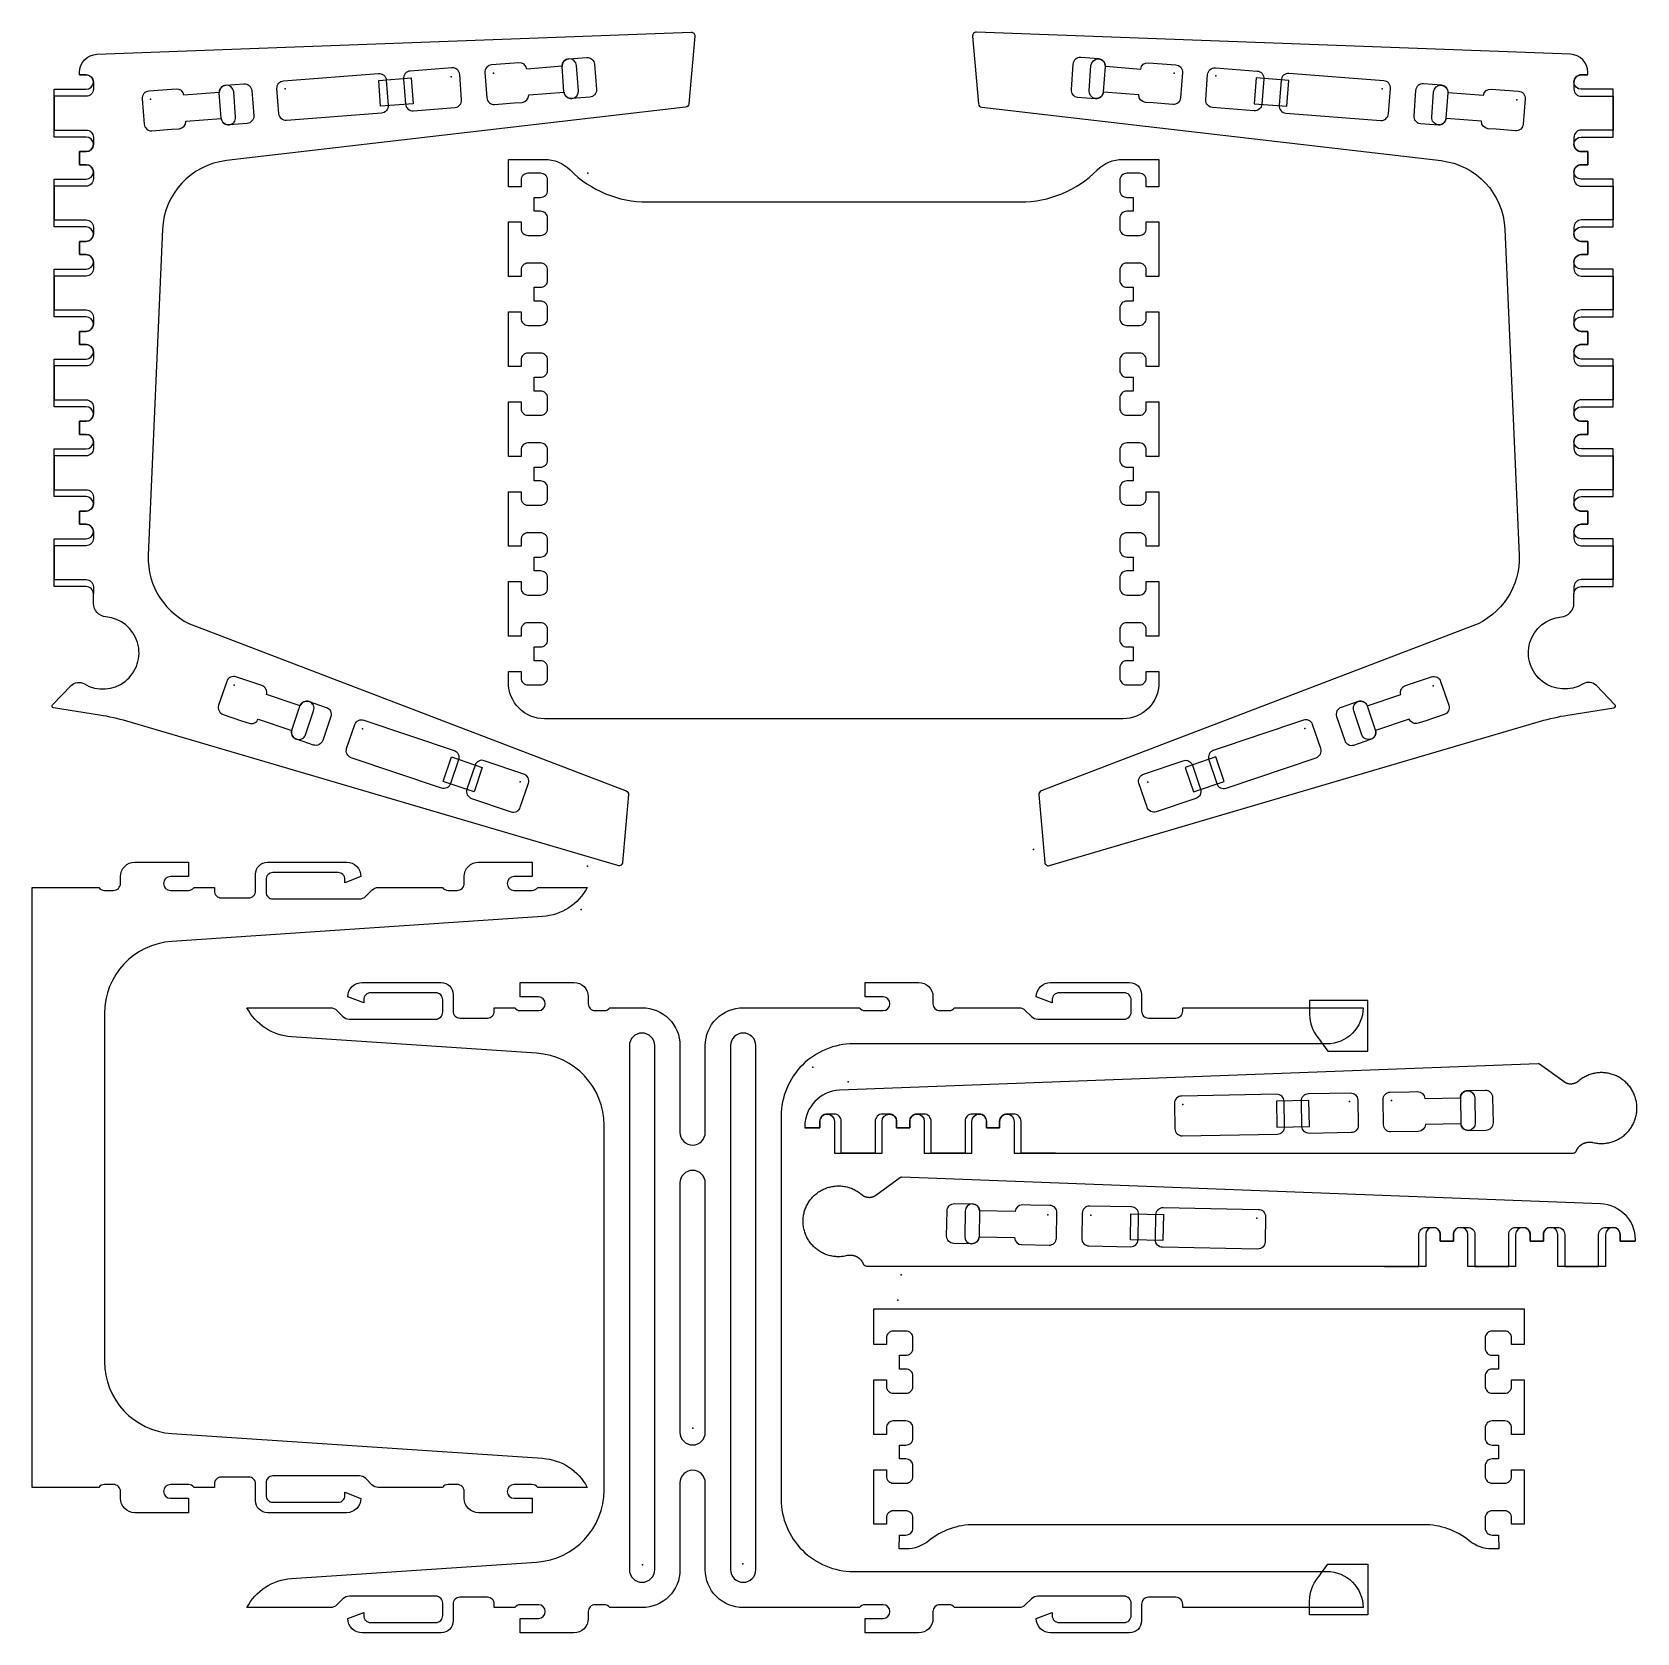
# Model space of a CAD drawing. Extents: x 1.8 to 46.2, y 1.7 to 46.
import ezdxf

# ---------------------------------------------------------------- set-up
doc = ezdxf.new("R2010")
doc.units = 0
doc.header["$LTSCALE"] = 0.03937
doc.layers.add('HOLES', color=7, linetype='CONTINUOUS')
doc.layers.add('MAIN', color=7, linetype='CONTINUOUS')

msp = doc.modelspace()

# ---------------------------------------------------------------- linework, layer by layer
at = {"layer": 'HOLES'}
for p in [(13.418, 44.71), (14.583, 44.811), (33.418, 44.819), (34.569, 44.738), (5.099, 44.094), (8.827, 44.38), (39.179, 44.384), (42.899, 44.081), (17.2, 42.044), (7.41, 27.884), (40.587, 27.865), (10.964, 26.669), (37.038, 26.684), (15.326, 25.205), (32.693, 25.2), (29.532, 23.335), (17.188, 22.869), (17.01, 21.671), (23.424, 17.305), (24.4, 16.906), (33.663, 16.273), (38.274, 16.363), (39.43, 16.389), (29.926, 13.223), (31.116, 13.217), (35.707, 13.133), (25.866, 11.561), (25.777, 10.861), (20.101, 7.319), (21.485, 3.564), (18.713, 3.536)]:
    msp.add_point(p, dxfattribs=at)
at = {"layer": 'MAIN'}
for points in [[(4.442, 26.881, 0.032194), (3.689, 27.051), (2.412, 27.253, -0.607594), (2.384, 27.337), (2.897, 27.866, -0.347329), (3.266, 27.915, 1.255343), (3.865, 29.771, -0.384315), (3.517, 30.143), (3.517, 30.408, 0.414214), (3.316, 30.609), (2.434, 30.609), (2.434, 31.928), (3.316, 31.928, 1), (3.316, 32.331), (3.134, 32.331), (3.134, 32.512), (3.134, 32.694), (3.316, 32.694, 1), (3.316, 33.097), (2.434, 33.097), (2.434, 34.416), (3.316, 34.416, 1), (3.316, 34.819), (3.134, 34.819), (3.134, 35.182), (3.316, 35.182, 1), (3.316, 35.585), (2.434, 35.585), (2.434, 36.904), (3.316, 36.904, 1), (3.316, 37.307), (3.134, 37.307), (3.134, 37.67), (3.316, 37.67, 1), (3.316, 38.072), (2.434, 38.072), (2.434, 39.392), (3.316, 39.392, 1), (3.316, 39.795), (3.134, 39.795), (3.134, 40.158), (3.316, 40.158, 1), (3.316, 40.56), (2.434, 40.56), (2.434, 41.88), (3.316, 41.88, 1), (3.316, 42.283), (3.134, 42.283), (3.134, 42.645), (3.316, 42.645, 1), (3.316, 43.048), (2.434, 43.048), (2.434, 44.368), (3.316, 44.368, 1), (3.316, 44.77), (3.134, 44.77), (3.134, 44.839, -0.403339), (3.615, 45.338), (20.052, 45.952, -0.451123), (20.155, 45.843), (19.991, 43.964, -0.355961), (19.903, 43.873), (7.195, 42.395, 0.3683), (5.428, 40.495), (5.036, 31.473, 0.322819), (6.32, 29.518), (18.259, 24.953, -0.334906), (18.323, 24.851), (18.159, 22.972, -0.473754), (18.031, 22.885), (4.442, 26.881)], [(43.558, 26.881, -0.032194), (44.311, 27.051), (45.588, 27.253, 0.607594), (45.616, 27.337), (45.103, 27.866, 0.347329), (44.734, 27.915, -1.255343), (44.135, 29.771, 0.384315), (44.483, 30.143), (44.483, 30.408, -0.414214), (44.684, 30.609), (45.566, 30.609), (45.566, 31.928), (44.684, 31.928, -1), (44.684, 32.331), (44.866, 32.331), (44.866, 32.512), (44.866, 32.694), (44.684, 32.694, -1), (44.684, 33.097), (45.566, 33.097), (45.566, 34.416), (44.684, 34.416, -1), (44.684, 34.819), (44.866, 34.819), (44.866, 35.182), (44.684, 35.182, -1), (44.684, 35.585), (45.566, 35.585), (45.566, 36.904), (44.684, 36.904, -1), (44.684, 37.307), (44.866, 37.307), (44.866, 37.67), (44.684, 37.67, -1), (44.684, 38.072), (45.566, 38.072), (45.566, 39.392), (44.684, 39.392, -1), (44.684, 39.795), (44.866, 39.795), (44.866, 40.158), (44.684, 40.158, -1), (44.684, 40.56), (45.566, 40.56), (45.566, 41.88), (44.684, 41.88, -1), (44.684, 42.283), (44.866, 42.283), (44.866, 42.645), (44.684, 42.645, -1), (44.684, 43.048), (45.566, 43.048), (45.566, 44.368), (44.684, 44.368, -1), (44.684, 44.77), (44.866, 44.77), (44.866, 44.839, 0.403339), (44.385, 45.338), (27.948, 45.952, 0.451123), (27.845, 45.843), (28.009, 43.964, 0.355961), (28.097, 43.873), (40.805, 42.395, -0.3683), (42.572, 40.495), (42.964, 31.473, -0.322819), (41.68, 29.518), (29.741, 24.953, 0.334906), (29.677, 24.851), (29.841, 22.972, 0.473754), (29.969, 22.885), (43.558, 26.881)], [(13.438, 44.962), (12.282, 44.873, 0.414214), (12.098, 44.658), (12.152, 43.961, 0.414214), (12.367, 43.776), (13.522, 43.865, 0.414214), (13.706, 44.08), (13.653, 44.778, 0.414214), (13.438, 44.962)], [(15.157, 43.99), (15.376, 44.007, 0.399638), (15.561, 44.212), (16.538, 44.287, 0.975297), (16.936, 44.327), (16.882, 45.025, 0.975297), (16.483, 45.005), (15.505, 44.93, 0.399638), (15.292, 45.104), (14.535, 45.046, 0.414214), (14.351, 44.831), (14.404, 44.133, 0.414214), (14.619, 43.949), (15.157, 43.99)], [(16.752, 44.112, -0.414214), (16.537, 44.297), (16.484, 44.995, -0.414214), (16.668, 45.209), (17.166, 45.247, -0.414214), (17.381, 45.063), (17.434, 44.365, -0.414214), (17.25, 44.151), (16.752, 44.112)], [(31.248, 44.112, 0.414214), (31.463, 44.297), (31.516, 44.995, 0.414214), (31.332, 45.209), (30.834, 45.247, 0.414214), (30.619, 45.063), (30.566, 44.365, 0.414214), (30.75, 44.151), (31.248, 44.112)], [(32.843, 43.99), (32.624, 44.007, -0.399638), (32.439, 44.212), (31.462, 44.287, -0.975297), (31.064, 44.327), (31.118, 45.025, -0.975297), (31.517, 45.005), (32.495, 44.93, -0.399638), (32.708, 45.104), (33.465, 45.046, -0.414214), (33.649, 44.831), (33.596, 44.133, -0.414214), (33.381, 43.949), (32.843, 43.99)], [(34.562, 44.962), (35.718, 44.873, -0.414214), (35.902, 44.658), (35.848, 43.961, -0.414214), (35.633, 43.776), (34.478, 43.865, -0.414214), (34.294, 44.08), (34.347, 44.778, -0.414214), (34.562, 44.962)], [(3.134, 44.77), (3.316, 44.77, -0.414214), (3.517, 44.569), (3.517, 44.378, -0.414214), (3.316, 44.176), (2.434, 44.176), (2.434, 43.24), (3.316, 43.24, -0.414214), (3.517, 43.038), (3.517, 42.847, -0.414214), (3.316, 42.645), (3.134, 42.645), (3.134, 42.464), (3.134, 42.283), (3.316, 42.283, -0.414214), (3.517, 42.081), (3.517, 41.89, -0.414214), (3.316, 41.688), (2.434, 41.688), (2.434, 40.752), (3.316, 40.752, -0.414214), (3.517, 40.55), (3.517, 40.359, -0.414214), (3.316, 40.158), (3.134, 40.158), (3.134, 39.795), (3.316, 39.795, -0.414214), (3.517, 39.593), (3.517, 39.402, -0.414214), (3.316, 39.201), (2.434, 39.201), (2.434, 38.264), (3.316, 38.264, -0.414214), (3.517, 38.062), (3.517, 37.871, -0.414214), (3.316, 37.67), (3.134, 37.67), (3.134, 37.307), (3.316, 37.307, -0.414214), (3.517, 37.105), (3.517, 36.914, -0.414214), (3.316, 36.713), (2.434, 36.713), (2.434, 35.776), (3.316, 35.776, -0.414214), (3.517, 35.575), (3.517, 35.383, -0.414214), (3.316, 35.182), (3.134, 35.182), (3.134, 34.819), (3.316, 34.819, -0.414214), (3.517, 34.618), (3.517, 34.426, -0.414214), (3.316, 34.225), (2.434, 34.225), (2.434, 33.288), (3.316, 33.288, -0.414214), (3.517, 33.087), (3.517, 32.895, -0.414214), (3.316, 32.694), (3.134, 32.694), (3.134, 32.331), (3.316, 32.331, -0.414214), (3.517, 32.13), (3.517, 31.938, -0.414214), (3.316, 31.737), (2.434, 31.737), (2.434, 30.8), (3.316, 30.8, -0.414214), (3.517, 30.599), (3.517, 30.408)], [(5.674, 43.263), (5.893, 43.279, 0.399638), (6.078, 43.484), (7.055, 43.559, 0.975297), (7.453, 43.6), (7.4, 44.298, 0.975297), (7, 44.277), (6.023, 44.202, 0.399638), (5.809, 44.376), (5.052, 44.318, 0.414214), (4.868, 44.103), (4.922, 43.406, 0.414214), (5.136, 43.221), (5.674, 43.263)], [(7.269, 43.385, -0.414214), (7.054, 43.569), (7.001, 44.267, -0.414214), (7.185, 44.482), (7.683, 44.52, -0.414214), (7.898, 44.336), (7.952, 43.638, -0.414214), (7.768, 43.423), (7.269, 43.385)], [(8.596, 44.39, -0.414214), (8.78, 44.604), (11.405, 44.806, -0.414214), (11.62, 44.622), (11.673, 43.924, -0.414214), (11.489, 43.709), (8.864, 43.508, -0.414214), (8.65, 43.692), (8.596, 44.39)], [(39.404, 44.39, 0.414214), (39.22, 44.604), (36.595, 44.806, 0.414214), (36.38, 44.622), (36.327, 43.924, 0.414214), (36.511, 43.709), (39.136, 43.508, 0.414214), (39.35, 43.692), (39.404, 44.39)], [(40.731, 43.385, 0.414214), (40.946, 43.569), (40.999, 44.267, 0.414214), (40.815, 44.482), (40.317, 44.52, 0.414214), (40.102, 44.336), (40.048, 43.638, 0.414214), (40.232, 43.423), (40.731, 43.385)], [(42.326, 43.263), (42.107, 43.279, -0.399638), (41.922, 43.484), (40.945, 43.559, -0.975297), (40.547, 43.6), (40.6, 44.298, -0.975297), (41, 44.277), (41.977, 44.202, -0.399638), (42.191, 44.376), (42.948, 44.318, -0.414214), (43.132, 44.103), (43.078, 43.406, -0.414214), (42.864, 43.221), (42.326, 43.263)], [(44.866, 44.77), (44.684, 44.77, 0.414214), (44.483, 44.569), (44.483, 44.378, 0.414214), (44.684, 44.176), (45.566, 44.176), (45.566, 43.24), (44.684, 43.24, 0.414214), (44.483, 43.038), (44.483, 42.847, 0.414214), (44.684, 42.645), (44.866, 42.645), (44.866, 42.464), (44.866, 42.283), (44.684, 42.283, 0.414214), (44.483, 42.081), (44.483, 41.89, 0.414214), (44.684, 41.688), (45.566, 41.688), (45.566, 40.752), (44.684, 40.752, 0.414214), (44.483, 40.55), (44.483, 40.359, 0.414214), (44.684, 40.158), (44.866, 40.158), (44.866, 39.795), (44.684, 39.795, 0.414214), (44.483, 39.593), (44.483, 39.402, 0.414214), (44.684, 39.201), (45.566, 39.201), (45.566, 38.264), (44.684, 38.264, 0.414214), (44.483, 38.062), (44.483, 37.871, 0.414214), (44.684, 37.67), (44.866, 37.67), (44.866, 37.307), (44.684, 37.307, 0.414214), (44.483, 37.105), (44.483, 36.914, 0.414214), (44.684, 36.713), (45.566, 36.713), (45.566, 35.776), (44.684, 35.776, 0.414214), (44.483, 35.575), (44.483, 35.383, 0.414214), (44.684, 35.182), (44.866, 35.182), (44.866, 34.819), (44.684, 34.819, 0.414214), (44.483, 34.618), (44.483, 34.426, 0.414214), (44.684, 34.225), (45.566, 34.225), (45.566, 33.288), (44.684, 33.288, 0.414214), (44.483, 33.087), (44.483, 32.895, 0.414214), (44.684, 32.694), (44.866, 32.694), (44.866, 32.331), (44.684, 32.331, 0.414214), (44.483, 32.13), (44.483, 31.938, 0.414214), (44.684, 31.737), (45.566, 31.737), (45.566, 30.8), (44.684, 30.8, 0.414214), (44.483, 30.599), (44.483, 30.408)], [(19.72, 26.95), (16, 26.95, -0.414214), (15, 27.95), (15, 28.257), (15.35, 28.257), (15.35, 28.076, 0.414214), (15.541, 27.885), (15.891, 27.885, 0.414214), (16.083, 28.076), (16.083, 28.363, 0.414214), (15.891, 28.554), (15.71, 28.554), (15.71, 28.937), (15.891, 28.937, 0.414214), (16.083, 29.128), (16.083, 29.415, 0.414214), (15.891, 29.607), (15.541, 29.607, 0.414214), (15.35, 29.415), (15.35, 29.234), (15.35, 29.234), (15, 29.234), (15, 30.745), (15.35, 30.745), (15.35, 30.564, 0.414214), (15.541, 30.373), (15.891, 30.373, 0.414214), (16.083, 30.564), (16.083, 30.851, 0.414214), (15.891, 31.042), (15.71, 31.042), (15.71, 31.425), (15.891, 31.425, 0.414214), (16.083, 31.616), (16.083, 31.903, 0.414214), (15.891, 32.095), (15.541, 32.095, 0.414214), (15.35, 31.903), (15.35, 31.722), (15, 31.722), (15, 33.233), (15.35, 33.233), (15.35, 33.052, 0.414214), (15.541, 32.86), (15.891, 32.86, 0.414214), (16.083, 33.052), (16.083, 33.339, 0.414214), (15.891, 33.53), (15.71, 33.53), (15.71, 33.913), (15.891, 33.913, 0.414214), (16.083, 34.104), (16.083, 34.391, 0.414214), (15.891, 34.582), (15.541, 34.582, 0.414214), (15.35, 34.391), (15.35, 34.21), (15.35, 34.21), (15, 34.21), (15, 34.965), (15, 35.721), (15.35, 35.721), (15.35, 35.54, 0.414214), (15.541, 35.348), (15.891, 35.348, 0.414214), (16.083, 35.54), (16.083, 35.827, 0.414214), (15.891, 36.018), (15.71, 36.018), (15.71, 36.401), (15.891, 36.401, 0.414214), (16.083, 36.592), (16.083, 36.879, 0.414214), (15.891, 37.07), (15.541, 37.07, 0.414214), (15.35, 36.879), (15.35, 36.698), (15, 36.698), (15, 38.209), (15.35, 38.209), (15.35, 38.028, 0.414214), (15.541, 37.836), (15.891, 37.836, 0.414214), (16.083, 38.028), (16.083, 38.315, 0.414214), (15.891, 38.506), (15.71, 38.506), (15.71, 38.889), (15.891, 38.889, 0.414214), (16.083, 39.08), (16.083, 39.367, 0.414214), (15.891, 39.558), (15.541, 39.558, 0.414214), (15.35, 39.367), (15.35, 39.186), (15, 39.186), (15, 39.941), (15, 40.697), (15.35, 40.697), (15.35, 40.515, 0.414214), (15.541, 40.324), (15.891, 40.324, 0.414214), (16.083, 40.515), (16.083, 40.802, 0.414214), (15.891, 40.994), (15.71, 40.994), (15.71, 41.376), (15.891, 41.376, 0.414214), (16.083, 41.568), (16.083, 41.855, 0.414214), (15.891, 42.046), (15.541, 42.046, 0.414214), (15.35, 41.855), (15.35, 41.673), (15, 41.673), (15, 42.429), (16, 42.429, -0.198912), (16.707, 42.136), (16.714, 42.129, 0.198958), (18.836, 41.25), (29.164, 41.25, 0.198958), (31.286, 42.129), (31.293, 42.136, -0.198912), (32, 42.429), (33, 42.429), (33, 41.673), (32.65, 41.673), (32.65, 41.855, 0.414214), (32.459, 42.046), (32.109, 42.046, 0.414214), (31.917, 41.855), (31.917, 41.568, 0.414214), (32.109, 41.376), (32.29, 41.376), (32.29, 40.994), (32.109, 40.994, 0.414214), (31.917, 40.802), (31.917, 40.515, 0.414214), (32.109, 40.324), (32.459, 40.324, 0.414214), (32.65, 40.515), (32.65, 40.697), (33, 40.697), (33, 39.941), (33, 39.186), (32.65, 39.186), (32.65, 39.367, 0.414214), (32.459, 39.558), (32.109, 39.558, 0.414214), (31.917, 39.367), (31.917, 39.08, 0.414214), (32.109, 38.889), (32.29, 38.889), (32.29, 38.506), (32.109, 38.506, 0.414214), (31.917, 38.315), (31.917, 38.028, 0.414214), (32.109, 37.836), (32.459, 37.836, 0.414214), (32.65, 38.028), (32.65, 38.209), (33, 38.209), (33, 36.698), (32.65, 36.698), (32.65, 36.879, 0.414214), (32.459, 37.07), (32.109, 37.07, 0.414214), (31.917, 36.879), (31.917, 36.592, 0.414214), (32.109, 36.401), (32.29, 36.401), (32.29, 36.018), (32.109, 36.018, 0.414214), (31.917, 35.827), (31.917, 35.54, 0.414214), (32.109, 35.348), (32.459, 35.348, 0.414214), (32.65, 35.54), (32.65, 35.721), (33, 35.721), (33, 34.965), (33, 34.21), (32.65, 34.21), (32.65, 34.21), (32.65, 34.391, 0.414214), (32.459, 34.582), (32.109, 34.582, 0.414214), (31.917, 34.391), (31.917, 34.104, 0.414214), (32.109, 33.913), (32.29, 33.913), (32.29, 33.53), (32.109, 33.53, 0.414214), (31.917, 33.339), (31.917, 33.052, 0.414214), (32.109, 32.86), (32.459, 32.86, 0.414214), (32.65, 33.052), (32.65, 33.233), (33, 33.233), (33, 31.722), (32.65, 31.722), (32.65, 31.903, 0.414214), (32.459, 32.095), (32.109, 32.095, 0.414214), (31.917, 31.903), (31.917, 31.616, 0.414214), (32.109, 31.425), (32.29, 31.425), (32.29, 31.042), (32.109, 31.042, 0.414214), (31.917, 30.851), (31.917, 30.564, 0.414214), (32.109, 30.373), (32.459, 30.373, 0.414214), (32.65, 30.564), (32.65, 30.745), (33, 30.745), (33, 29.234), (32.65, 29.234), (32.65, 29.234), (32.65, 29.415, 0.414214), (32.459, 29.607), (32.109, 29.607, 0.414214), (31.917, 29.415), (31.917, 29.128, 0.414214), (32.109, 28.937), (32.29, 28.937), (32.29, 28.554), (32.109, 28.554, 0.414214), (31.917, 28.363), (31.917, 28.076, 0.414214), (32.109, 27.885), (32.459, 27.885, 0.414214), (32.65, 28.076), (32.65, 28.257), (33, 28.257), (33, 27.95, -0.414214), (32, 26.95), (19.72, 26.95)], [(7.618, 26.896), (7.826, 26.826, 0.399638), (8.077, 26.942), (9.005, 26.628, 0.975297), (9.387, 26.509), (9.611, 27.172, 0.975297), (9.236, 27.31), (8.307, 27.624, 0.399638), (8.179, 27.868), (7.459, 28.111, 0.414214), (7.206, 27.985), (6.982, 27.322, 0.414214), (7.107, 27.069), (7.618, 26.896)], [(40.382, 26.896), (40.174, 26.826, -0.399638), (39.923, 26.942), (38.995, 26.628, -0.975297), (38.613, 26.509), (38.389, 27.172, -0.975297), (38.764, 27.31), (39.693, 27.624, -0.399638), (39.821, 27.868), (40.541, 28.111, -0.414214), (40.794, 27.985), (41.018, 27.322, -0.414214), (40.893, 27.069), (40.382, 26.896)], [(9.134, 26.384, -0.414214), (9.008, 26.637), (9.232, 27.3, -0.414214), (9.486, 27.426), (9.96, 27.266, -0.414214), (10.085, 27.012), (9.861, 26.349, -0.414214), (9.608, 26.224), (9.134, 26.384)], [(38.866, 26.384, 0.414214), (38.992, 26.637), (38.768, 27.3, 0.414214), (38.514, 27.426), (38.04, 27.266, 0.414214), (37.915, 27.012), (38.139, 26.349, 0.414214), (38.392, 26.224), (38.866, 26.384)], [(10.748, 26.789, -0.414214), (11.002, 26.914), (13.496, 26.071, -0.414214), (13.621, 25.818), (13.397, 25.155, -0.414214), (13.144, 25.029), (10.65, 25.872, -0.414214), (10.524, 26.125), (10.748, 26.789)], [(37.252, 26.789, 0.414214), (36.998, 26.914), (34.504, 26.071, 0.414214), (34.379, 25.818), (34.603, 25.155, 0.414214), (34.856, 25.029), (37.35, 25.872, 0.414214), (37.476, 26.125), (37.252, 26.789)], [(15.428, 25.419), (14.33, 25.79, 0.414214), (14.076, 25.664), (13.852, 25.001, 0.414214), (13.977, 24.748), (15.076, 24.377, 0.414214), (15.329, 24.502), (15.553, 25.165, 0.414214), (15.428, 25.419)], [(32.572, 25.419), (33.67, 25.79, -0.414214), (33.924, 25.664), (34.148, 25.001, -0.414214), (34.023, 24.748), (32.924, 24.377, -0.414214), (32.671, 24.502), (32.447, 25.165, -0.414214), (32.572, 25.419)], [(1.82, 13.981), (1.82, 22.281), (3.666, 22.281, 0.242958), (3.821, 22.201), (4.076, 22.201, 0.414214), (4.266, 22.391), (4.266, 22.585, -0.414214), (4.662, 22.981), (6.146, 22.981), (6.146, 22.581), (5.646, 22.581, 1), (5.646, 22.201), (6.146, 22.201, 0.242958), (6.301, 22.281), (6.866, 22.281), (6.866, 22.185, 0.414214), (7.056, 21.995), (7.815, 21.995, 0.414214), (8.005, 22.185), (8.005, 22.649, -0.414206), (8.337, 22.981), (10.521, 22.981, -0.414214), (10.917, 22.584), (10.478, 22.414), (10.478, 22.503, 0.414214), (10.288, 22.693), (8.483, 22.693, 0.414224), (8.293, 22.503), (8.293, 22.155, 0.414214), (8.483, 21.965), (10.875, 21.965, 0.198912), (11.052, 22.038), (11.221, 22.208, -0.198912), (11.398, 22.281), (13.176, 22.281, 0.242958), (13.331, 22.201), (13.586, 22.201, 0.414214), (13.776, 22.391), (13.776, 22.585, -0.414214), (14.172, 22.981), (15.656, 22.981), (15.656, 22.581), (15.156, 22.581, 1), (15.156, 22.201), (15.656, 22.201, 0.242958), (15.811, 22.281), (17.177, 22.281, -0.261855), (15.947, 21.476), (5.687, 20.789, 0.394763), (3.82, 18.794), (3.82, 9.168, 0.394763), (5.687, 7.172), (15.947, 6.485, -0.261855), (17.177, 5.681), (15.811, 5.681, 0.242958), (15.656, 5.761), (15.156, 5.761, 1), (15.156, 5.381), (15.656, 5.381), (15.656, 4.981), (14.172, 4.981, -0.414214), (13.776, 5.377), (13.776, 5.571, 0.414214), (13.586, 5.761), (13.331, 5.761, 0.242958), (13.176, 5.681), (11.398, 5.681, -0.198912), (11.221, 5.754), (11.052, 5.923, 0.198912), (10.875, 5.997), (8.483, 5.997, 0.414214), (8.293, 5.807), (8.293, 5.459, 0.414224), (8.483, 5.269), (10.288, 5.269, 0.414214), (10.478, 5.459), (10.478, 5.548), (10.917, 5.377, -0.414214), (10.521, 4.981), (8.337, 4.981, -0.414206), (8.005, 5.313), (8.005, 5.777, 0.414214), (7.815, 5.967), (7.056, 5.967, 0.414214), (6.866, 5.777), (6.866, 5.681), (6.301, 5.681, 0.242958), (6.146, 5.761), (5.646, 5.761, 1), (5.646, 5.381), (6.146, 5.381), (6.146, 4.981), (4.662, 4.981, -0.414214), (4.266, 5.377), (4.266, 5.571, 0.414214), (4.076, 5.761), (3.821, 5.761, 0.242958), (3.666, 5.681), (1.82, 5.681), (1.82, 13.981)], [(17.208, 2.244), (17.208, 2.05, -0.414214), (16.812, 1.654), (15.328, 1.654), (15.328, 2.054), (15.828, 2.054, 1), (15.828, 2.434), (15.328, 2.434, 0.242958), (15.173, 2.354), (14.608, 2.354), (14.608, 2.45, 0.414214), (14.418, 2.64), (13.659, 2.64, 0.414214), (13.469, 2.45), (13.469, 1.986, -0.414206), (13.137, 1.654), (10.953, 1.654, -0.414214), (10.557, 2.05), (10.996, 2.221), (10.996, 2.132, 0.414214), (11.186, 1.942), (12.991, 1.942, 0.414224), (13.181, 2.132), (13.181, 2.48, 0.414214), (12.991, 2.67), (10.599, 2.67, 0.198912), (10.422, 2.597), (10.253, 2.427, -0.198912), (10.076, 2.354), (7.765, 2.354, -0.261855), (8.995, 3.159), (15.78, 3.613, 0.394763), (17.647, 5.608), (17.647, 15.699, 0.394763), (15.78, 17.695), (8.995, 18.149, -0.261855), (7.765, 18.954), (10.076, 18.954, -0.198912), (10.253, 18.881), (10.422, 18.711, 0.198912), (10.599, 18.638), (12.991, 18.638, 0.414214), (13.181, 18.828), (13.181, 19.176, 0.414224), (12.991, 19.366), (11.186, 19.366, 0.414214), (10.996, 19.176), (10.996, 19.087), (10.557, 19.258, -0.414214), (10.953, 19.654), (13.137, 19.654, -0.414206), (13.469, 19.322), (13.469, 18.858, 0.414214), (13.659, 18.668), (14.418, 18.668, 0.414214), (14.608, 18.858), (14.608, 18.954), (15.173, 18.954, 0.242958), (15.328, 18.874), (15.828, 18.874, 1), (15.828, 19.254), (15.328, 19.254), (15.328, 19.654), (16.812, 19.654, -0.414214), (17.208, 19.258), (17.208, 19.064, 0.414214), (17.398, 18.874), (17.653, 18.874, 0.242958), (17.808, 18.954), (18.697, 18.954, -0.414214), (19.747, 17.904), (19.747, 15.504, 1), (20.447, 15.504), (20.447, 17.904, -0.414214), (21.497, 18.954), (24.712, 18.954, 0.242958), (24.867, 18.874), (25.367, 18.874, 1), (25.367, 19.254), (24.867, 19.254), (24.867, 19.654), (26.351, 19.654, -0.414214), (26.747, 19.258), (26.747, 19.064, 0.414214), (26.937, 18.874), (27.192, 18.874, 0.242958), (27.347, 18.954), (29.125, 18.954, -0.198912), (29.302, 18.881), (29.471, 18.711, 0.198912), (29.648, 18.638), (32.04, 18.638, 0.414214), (32.23, 18.828), (32.23, 19.176, 0.414224), (32.04, 19.366), (30.235, 19.366, 0.414214), (30.045, 19.176), (30.045, 19.087), (29.606, 19.258, -0.414214), (30.002, 19.654), (32.186, 19.654, -0.414206), (32.518, 19.322), (32.518, 18.858, 0.414214), (32.708, 18.668), (33.467, 18.668, 0.414214), (33.657, 18.858), (33.657, 18.954), (38.647, 18.954, -0.414214), (37.647, 17.954), (24.547, 17.954, 0.414214), (22.547, 15.954), (22.547, 5.354, 0.414214), (24.547, 3.354), (37.647, 3.354, -0.414214), (38.647, 2.354), (33.657, 2.354), (33.657, 2.45, 0.414214), (33.467, 2.64), (32.708, 2.64, 0.414214), (32.518, 2.45), (32.518, 1.986, -0.414206), (32.186, 1.654), (30.002, 1.654, -0.414214), (29.606, 2.05), (30.045, 2.221), (30.045, 2.132, 0.414214), (30.235, 1.942), (32.04, 1.942, 0.414224), (32.23, 2.132), (32.23, 2.48, 0.414214), (32.04, 2.67), (29.648, 2.67, 0.198912), (29.471, 2.597), (29.302, 2.427, -0.198912), (29.125, 2.354), (27.347, 2.354, 0.242958), (27.192, 2.434), (26.937, 2.434, 0.414214), (26.747, 2.244), (26.747, 2.05, -0.414214), (26.351, 1.654), (24.867, 1.654), (24.867, 2.054), (25.367, 2.054, 1), (25.367, 2.434), (24.867, 2.434, 0.242958), (24.712, 2.354), (21.497, 2.354, -0.414214), (20.447, 3.404), (20.447, 5.804, 1), (19.747, 5.804), (19.747, 3.404, -0.414214), (18.697, 2.354), (17.808, 2.354, 0.242958), (17.653, 2.434), (17.398, 2.434, 0.414214), (17.208, 2.244)], [(37.168, 19.139), (37.168, 18.763, 0.171982), (37.392, 18.133, -0.027616), (37.521, 17.954), (37.668, 17.754), (38.777, 17.753), (38.777, 19.154), (37.168, 19.154), (37.168, 18.954)], [(18.347, 10.654), (18.347, 3.404, 1), (19.047, 3.404), (19.047, 17.904, 1), (18.347, 17.904), (18.347, 10.654)], [(21.147, 10.654), (21.147, 3.404, 1), (21.847, 3.404), (21.847, 17.904, 1), (21.147, 17.904), (21.147, 10.654)], [(44.542, 14.975), (44.544, 14.983), (44.548, 14.991), (44.551, 14.998), (44.555, 15.006), (44.558, 15.014), (44.562, 15.022), (44.566, 15.029), (44.571, 15.037), (44.575, 15.045), (44.58, 15.052), (44.585, 15.06), (44.59, 15.067), (44.595, 15.075), (44.601, 15.082), (44.606, 15.089), (44.612, 15.096), (44.618, 15.103), (44.625, 15.11), (44.631, 15.117), (44.638, 15.123), (44.644, 15.13), (44.651, 15.136), (44.658, 15.142), (44.666, 15.148), (44.673, 15.154), (44.681, 15.16), (44.688, 15.165), (44.696, 15.171), (44.704, 15.176), (44.712, 15.181), (44.721, 15.185), (44.729, 15.19), (44.738, 15.194), (44.746, 15.199), (44.755, 15.203), (44.764, 15.206), (44.772, 15.21), (44.781, 15.213), (44.79, 15.216), (44.799, 15.219), (44.808, 15.222), (44.817, 15.224), (44.826, 15.226), (44.836, 15.228), (44.845, 15.23), (44.854, 15.232), (44.863, 15.233), (44.872, 15.234), (44.881, 15.235), (44.89, 15.236), (44.899, 15.236), (44.909, 15.237), (44.917, 15.237), (44.926, 15.237), (44.935, 15.236), (44.944, 15.236), (44.953, 15.235), (44.962, 15.234), (44.97, 15.233), (44.979, 15.232), (44.987, 15.231), (44.995, 15.229), (45.004, 15.227), (45.041, 15.219), (45.071, 15.213), (45.101, 15.208), (45.131, 15.204), (45.162, 15.201), (45.193, 15.199), (45.225, 15.198), (45.256, 15.198), (45.288, 15.198), (45.319, 15.2), (45.351, 15.203), (45.382, 15.207), (45.414, 15.212), (45.445, 15.218), (45.477, 15.225), (45.508, 15.234), (45.538, 15.243), (45.569, 15.253), (45.599, 15.264), (45.628, 15.276), (45.657, 15.289), (45.686, 15.303), (45.714, 15.317), (45.742, 15.333), (45.768, 15.349), (45.794, 15.367), (45.82, 15.384), (45.845, 15.403), (45.869, 15.422), (45.892, 15.442), (45.914, 15.463), (45.936, 15.483), (45.957, 15.505), (45.978, 15.527), (45.997, 15.551), (46.017, 15.575), (46.035, 15.599), (46.053, 15.625), (46.071, 15.651), (46.087, 15.678), (46.103, 15.705), (46.118, 15.733), (46.131, 15.762), (46.145, 15.791), (46.157, 15.82), (46.168, 15.85), (46.178, 15.88), (46.187, 15.911), (46.195, 15.942), (46.203, 15.973), (46.209, 16.005), (46.214, 16.036), (46.218, 16.068), (46.221, 16.099), (46.223, 16.131), (46.224, 16.163), (46.224, 16.194), (46.223, 16.225), (46.221, 16.256), (46.218, 16.287), (46.214, 16.318), (46.209, 16.348), (46.203, 16.378), (46.197, 16.407), (46.189, 16.436), (46.181, 16.465), (46.171, 16.494), (46.161, 16.523), (46.15, 16.552), (46.137, 16.581), (46.124, 16.609), (46.11, 16.637), (46.094, 16.665), (46.078, 16.692), (46.061, 16.719), (46.043, 16.745), (46.024, 16.771), (46.004, 16.796), (45.984, 16.82), (45.962, 16.844), (45.94, 16.867), (45.917, 16.89), (45.894, 16.911), (45.87, 16.932), (45.845, 16.952), (45.819, 16.971), (45.793, 16.989), (45.767, 17.006), (45.74, 17.023), (45.713, 17.038), (45.685, 17.053), (45.657, 17.066), (45.629, 17.079), (45.601, 17.09), (45.573, 17.101), (45.544, 17.11), (45.515, 17.119), (45.486, 17.127), (45.456, 17.134), (45.426, 17.14), (45.396, 17.146), (45.365, 17.15), (45.334, 17.153), (45.302, 17.156), (45.271, 17.157), (45.239, 17.157), (45.207, 17.157), (45.176, 17.155), (45.144, 17.152), (45.112, 17.149), (45.08, 17.144), (45.049, 17.138), (45.018, 17.131), (44.987, 17.123), (44.956, 17.114), (44.925, 17.104), (44.895, 17.093), (44.866, 17.082), (44.837, 17.069), (44.808, 17.055), (44.78, 17.041), (44.753, 17.026), (44.726, 17.01), (44.7, 16.993), (44.675, 16.975), (44.651, 16.957), (44.627, 16.939), (44.599, 16.915), (44.594, 16.911), (44.589, 16.907), (44.584, 16.904), (44.579, 16.9), (44.574, 16.896), (44.568, 16.893), (44.563, 16.889), (44.557, 16.886), (44.551, 16.882), (44.546, 16.879), (44.54, 16.876), (44.534, 16.873), (44.528, 16.87), (44.522, 16.868), (44.515, 16.865), (44.509, 16.863), (44.503, 16.86), (44.496, 16.858), (44.49, 16.856), (44.483, 16.854), (44.477, 16.852), (44.47, 16.85), (44.463, 16.849), (44.457, 16.847), (44.45, 16.846), (44.443, 16.845), (44.436, 16.844), (44.429, 16.843), (44.422, 16.843), (44.415, 16.842), (44.408, 16.842), (44.401, 16.841), (44.394, 16.841), (44.387, 16.841), (44.381, 16.842), (44.374, 16.842), (44.367, 16.843), (44.36, 16.843), (44.353, 16.844), (44.346, 16.845), (44.339, 16.846), (44.333, 16.847), (44.326, 16.849), (44.319, 16.85), (44.313, 16.852), (44.306, 16.854), (44.3, 16.856), (44.293, 16.858), (44.287, 16.86), (44.281, 16.862), (44.274, 16.865), (44.268, 16.867), (44.262, 16.87), (44.256, 16.873), (44.251, 16.876), (44.245, 16.879), (44.239, 16.882), (44.233, 16.885), (44.228, 16.888), (44.223, 16.891), (44.217, 16.895), (44.212, 16.898), (44.207, 16.902), (43.525, 17.395, 0.167468), (43.494, 17.404), (24.162, 16.668, 0.403168), (23.201, 15.669), (23.201, 15.627), (23.616, 15.627), (23.616, 15.809, -1), (24.019, 15.809), (24.019, 14.927), (25.339, 14.927), (25.339, 15.809, -1), (25.741, 15.809), (25.741, 15.627), (26.104, 15.627), (26.104, 15.809, -1), (26.507, 15.809), (26.507, 14.927), (27.826, 14.927), (27.826, 15.809, -1), (28.229, 15.809), (28.229, 15.627), (28.592, 15.627), (28.592, 15.809, -1), (28.995, 15.809), (28.995, 14.927), (43.901, 14.927), (44.415, 14.927, 0.080397), (44.51, 14.943, 0.220688), (44.54, 14.972), (44.542, 14.975)], [(33.443, 15.606, 0.414214), (33.646, 15.41), (36.278, 15.459, 0.414214), (36.475, 15.663), (36.462, 16.363, 0.414214), (36.258, 16.559), (33.626, 16.51, 0.414214), (33.43, 16.306), (33.443, 15.606)], [(38.317, 15.497), (37.158, 15.476, -0.414214), (36.955, 15.672), (36.941, 16.372, -0.414214), (37.138, 16.576), (38.297, 16.597, -0.414214), (38.5, 16.401), (38.513, 15.701, -0.414214), (38.317, 15.497)], [(39.935, 16.628), (40.155, 16.632, -0.399638), (40.359, 16.446), (41.339, 16.464, -0.975297), (41.739, 16.462), (41.752, 15.762, -0.975297), (41.352, 15.745), (40.372, 15.726, -0.399638), (40.176, 15.533), (39.417, 15.518, -0.414214), (39.213, 15.715), (39.2, 16.414, -0.414214), (39.396, 16.618), (39.935, 16.628)], [(41.535, 16.658, 0.414214), (41.339, 16.454), (41.352, 15.755, 0.414214), (41.556, 15.558), (42.055, 15.568, 0.414214), (42.252, 15.771), (42.239, 16.471, 0.414214), (42.035, 16.667), (41.535, 16.658)], [(30.133, 14.927), (29.186, 14.927), (29.186, 15.809, 0.414214), (28.985, 16.01), (28.793, 16.01, 0.414214), (28.592, 15.809), (28.592, 15.627), (28.229, 15.627), (28.229, 15.809, 0.414214), (28.028, 16.01), (27.836, 16.01, 0.414214), (27.635, 15.809), (27.635, 14.927), (26.698, 14.927), (26.698, 15.809, 0.414214), (26.497, 16.01), (26.306, 16.01, 0.414214), (26.104, 15.809), (26.104, 15.627), (25.741, 15.627), (25.741, 15.809, 0.414214), (25.54, 16.01), (25.349, 16.01, 0.414214), (25.147, 15.809), (25.147, 14.927), (24.21, 14.927), (24.21, 15.809, 0.414214), (24.009, 16.01), (23.818, 16.01, 0.414214), (23.616, 15.809), (23.616, 15.627), (23.201, 15.627)], [(19.747, 10.654), (19.747, 7.204, 1), (20.447, 7.204), (20.447, 14.104, 1), (19.747, 14.104), (19.747, 10.654)], [(24.835, 11.841), (24.832, 11.848), (24.828, 11.856), (24.825, 11.864), (24.822, 11.872), (24.818, 11.88), (24.814, 11.887), (24.81, 11.895), (24.805, 11.903), (24.801, 11.91), (24.796, 11.918), (24.791, 11.925), (24.786, 11.933), (24.781, 11.94), (24.775, 11.947), (24.77, 11.955), (24.764, 11.962), (24.758, 11.969), (24.752, 11.975), (24.745, 11.982), (24.739, 11.989), (24.732, 11.995), (24.725, 12.002), (24.718, 12.008), (24.71, 12.014), (24.703, 12.02), (24.695, 12.025), (24.688, 12.031), (24.68, 12.036), (24.672, 12.041), (24.664, 12.046), (24.655, 12.051), (24.647, 12.056), (24.639, 12.06), (24.63, 12.064), (24.621, 12.068), (24.613, 12.072), (24.604, 12.075), (24.595, 12.079), (24.586, 12.082), (24.577, 12.085), (24.568, 12.087), (24.559, 12.09), (24.55, 12.092), (24.541, 12.094), (24.531, 12.096), (24.522, 12.097), (24.513, 12.099), (24.504, 12.1), (24.495, 12.101), (24.486, 12.101), (24.477, 12.102), (24.468, 12.102), (24.459, 12.102), (24.45, 12.102), (24.441, 12.102), (24.432, 12.101), (24.423, 12.101), (24.415, 12.1), (24.406, 12.099), (24.397, 12.098), (24.389, 12.096), (24.381, 12.095), (24.373, 12.093), (24.335, 12.084), (24.305, 12.078), (24.275, 12.074), (24.245, 12.069), (24.214, 12.066), (24.183, 12.064), (24.152, 12.063), (24.12, 12.063), (24.089, 12.064), (24.057, 12.066), (24.025, 12.069), (23.994, 12.073), (23.962, 12.078), (23.931, 12.084), (23.899, 12.091), (23.868, 12.099), (23.838, 12.108), (23.807, 12.118), (23.777, 12.129), (23.748, 12.141), (23.719, 12.154), (23.69, 12.168), (23.662, 12.183), (23.635, 12.199), (23.608, 12.215), (23.582, 12.232), (23.556, 12.25), (23.531, 12.269), (23.507, 12.288), (23.484, 12.308), (23.462, 12.328), (23.44, 12.349), (23.419, 12.371), (23.399, 12.393), (23.379, 12.416), (23.359, 12.44), (23.341, 12.465), (23.323, 12.49), (23.306, 12.516), (23.289, 12.543), (23.273, 12.571), (23.259, 12.599), (23.245, 12.627), (23.232, 12.656), (23.219, 12.686), (23.208, 12.716), (23.198, 12.746), (23.189, 12.777), (23.181, 12.808), (23.174, 12.839), (23.167, 12.87), (23.162, 12.902), (23.158, 12.933), (23.155, 12.965), (23.153, 12.997), (23.152, 13.028), (23.152, 13.06), (23.153, 13.091), (23.155, 13.122), (23.158, 13.153), (23.162, 13.183), (23.167, 13.213), (23.173, 13.243), (23.179, 13.273), (23.187, 13.302), (23.195, 13.331), (23.205, 13.36), (23.215, 13.389), (23.226, 13.418), (23.239, 13.446), (23.252, 13.474), (23.266, 13.502), (23.282, 13.53), (23.298, 13.557), (23.315, 13.584), (23.333, 13.61), (23.352, 13.636), (23.372, 13.661), (23.392, 13.686), (23.414, 13.71), (23.436, 13.733), (23.459, 13.755), (23.482, 13.777), (23.507, 13.798), (23.531, 13.817), (23.557, 13.837), (23.583, 13.855), (23.609, 13.872), (23.636, 13.888), (23.663, 13.904), (23.691, 13.918), (23.719, 13.932), (23.747, 13.944), (23.775, 13.956), (23.804, 13.966), (23.832, 13.976), (23.861, 13.985), (23.89, 13.993), (23.92, 14), (23.95, 14.006), (23.981, 14.011), (24.011, 14.016), (24.042, 14.019), (24.074, 14.021), (24.105, 14.023), (24.137, 14.023), (24.169, 14.022), (24.201, 14.021), (24.232, 14.018), (24.264, 14.014), (24.296, 14.009), (24.327, 14.003), (24.359, 13.996), (24.39, 13.989), (24.42, 13.98), (24.451, 13.97), (24.481, 13.959), (24.51, 13.947), (24.539, 13.934), (24.568, 13.921), (24.596, 13.906), (24.623, 13.891), (24.65, 13.875), (24.676, 13.858), (24.701, 13.841), (24.726, 13.823), (24.749, 13.804), (24.777, 13.781), (24.782, 13.777), (24.787, 13.773), (24.792, 13.769), (24.797, 13.765), (24.803, 13.762), (24.808, 13.758), (24.813, 13.755), (24.819, 13.751), (24.825, 13.748), (24.831, 13.745), (24.836, 13.742), (24.842, 13.739), (24.848, 13.736), (24.855, 13.733), (24.861, 13.731), (24.867, 13.728), (24.873, 13.726), (24.88, 13.724), (24.886, 13.721), (24.893, 13.72), (24.899, 13.718), (24.906, 13.716), (24.913, 13.714), (24.92, 13.713), (24.926, 13.712), (24.933, 13.711), (24.94, 13.71), (24.947, 13.709), (24.954, 13.708), (24.961, 13.708), (24.968, 13.707), (24.975, 13.707), (24.982, 13.707), (24.989, 13.707), (24.996, 13.707), (25.002, 13.708), (25.009, 13.708), (25.016, 13.709), (25.023, 13.71), (25.03, 13.711), (25.037, 13.712), (25.043, 13.713), (25.05, 13.714), (25.057, 13.716), (25.063, 13.718), (25.07, 13.719), (25.076, 13.721), (25.083, 13.723), (25.089, 13.726), (25.095, 13.728), (25.102, 13.73), (25.108, 13.733), (25.114, 13.736), (25.12, 13.738), (25.126, 13.741), (25.131, 13.744), (25.137, 13.747), (25.143, 13.75), (25.148, 13.754), (25.154, 13.757), (25.159, 13.76), (25.164, 13.764), (25.169, 13.768), (25.851, 14.261, -0.167468), (25.883, 14.27), (45.214, 13.534, -0.403168), (46.176, 12.534), (46.176, 12.493), (45.76, 12.493), (45.76, 12.674, 1), (45.357, 12.674), (45.357, 11.793), (44.038, 11.793), (44.038, 12.674, 1), (43.635, 12.674), (43.635, 12.493), (43.272, 12.493), (43.272, 12.674, 1), (42.869, 12.674), (42.869, 11.793), (41.55, 11.793), (41.55, 12.674, 1), (41.147, 12.674), (41.147, 12.493), (40.784, 12.493), (40.784, 12.674, 1), (40.381, 12.674), (40.381, 11.793), (25.475, 11.793), (24.961, 11.793, -0.080397), (24.867, 11.808, -0.220688), (24.836, 11.837), (24.835, 11.841)], [(27.841, 13.524, -0.414214), (28.037, 13.32), (28.024, 12.62, -0.414214), (27.821, 12.424), (27.321, 12.433, -0.414214), (27.124, 12.637), (27.138, 13.337, -0.414214), (27.341, 13.533), (27.841, 13.524)], [(29.441, 13.494), (29.221, 13.498, 0.399638), (29.018, 13.312), (28.037, 13.33, 0.975297), (27.637, 13.327), (27.624, 12.628, 0.975297), (28.024, 12.61), (29.004, 12.592, 0.399638), (29.2, 12.398), (29.959, 12.384, 0.414214), (30.163, 12.58), (30.176, 13.28, 0.414214), (29.98, 13.484), (29.441, 13.494)], [(31.059, 12.363), (32.218, 12.341, 0.414214), (32.422, 12.537), (32.435, 13.237, 0.414214), (32.238, 13.441), (31.08, 13.463, 0.414214), (30.876, 13.267), (30.863, 12.567, 0.414214), (31.059, 12.363)], [(35.934, 12.472, -0.414214), (35.73, 12.276), (33.098, 12.325, -0.414214), (32.901, 12.529), (32.915, 13.228, -0.414214), (33.118, 13.425), (35.75, 13.375, -0.414214), (35.947, 13.172), (35.934, 12.472)], [(39.243, 11.793), (40.19, 11.793), (40.19, 12.674, -0.414214), (40.391, 12.876), (40.583, 12.876, -0.414214), (40.784, 12.674), (40.784, 12.493), (41.147, 12.493), (41.147, 12.674, -0.414214), (41.348, 12.876), (41.54, 12.876, -0.414214), (41.741, 12.674), (41.741, 11.793), (42.678, 11.793), (42.678, 12.674, -0.414214), (42.879, 12.876), (43.071, 12.876, -0.414214), (43.272, 12.674), (43.272, 12.493), (43.635, 12.493), (43.635, 12.674, -0.414214), (43.836, 12.876), (44.028, 12.876, -0.414214), (44.229, 12.674), (44.229, 11.793), (45.166, 11.793), (45.166, 12.674, -0.414214), (45.367, 12.876), (45.558, 12.876, -0.414214), (45.76, 12.674), (45.76, 12.493), (46.176, 12.493)], [(27.889, 4.649, 0.171982), (26.629, 4.202, -0.171982), (26, 3.979), (25.808, 3.979), (25.818, 4.362), (26, 4.362, 0.414214), (26.191, 4.553), (26.191, 4.84, 0.414214), (26, 5.031), (25.65, 5.031, 0.414214), (25.458, 4.84), (25.458, 4.659), (25.108, 4.659), (25.108, 6.17), (25.458, 6.17), (25.458, 5.989, 0.414214), (25.65, 5.797), (26, 5.797, 0.414214), (26.191, 5.989), (26.191, 6.276, 0.414214), (26, 6.467), (25.818, 6.467), (25.818, 6.85), (26, 6.85, 0.414214), (26.191, 7.041), (26.191, 7.328, 0.414214), (26, 7.519), (25.65, 7.519, 0.414214), (25.458, 7.328), (25.458, 7.147), (25.108, 7.147), (25.108, 8.658), (25.458, 8.658), (25.458, 8.477, 0.414214), (25.65, 8.285), (26, 8.285, 0.414214), (26.191, 8.477), (26.191, 8.764, 0.414214), (26, 8.955), (25.818, 8.955), (25.818, 9.338), (26, 9.338, 0.414214), (26.191, 9.529), (26.191, 9.816, 0.414214), (26, 10.007), (25.65, 10.007, 0.414214), (25.458, 9.816), (25.458, 9.635), (25.108, 9.635), (25.108, 10.625), (34.108, 10.625), (43.108, 10.625), (43.108, 9.635), (42.758, 9.635), (42.758, 9.816, 0.414214), (42.567, 10.007), (42.217, 10.007, 0.414214), (42.026, 9.816), (42.026, 9.529, 0.414214), (42.217, 9.338), (42.398, 9.338), (42.398, 8.955), (42.217, 8.955, 0.414214), (42.026, 8.764), (42.026, 8.477, 0.414214), (42.217, 8.285), (42.567, 8.285, 0.414214), (42.758, 8.477), (42.758, 8.658), (43.108, 8.658), (43.108, 7.147), (42.758, 7.147), (42.758, 7.328, 0.414214), (42.567, 7.519), (42.217, 7.519, 0.414214), (42.026, 7.328), (42.026, 7.041, 0.414214), (42.217, 6.85), (42.398, 6.85), (42.398, 6.467), (42.217, 6.467, 0.414214), (42.026, 6.276), (42.026, 5.989, 0.414214), (42.217, 5.797), (42.567, 5.797, 0.414214), (42.758, 5.989), (42.758, 6.17), (43.108, 6.17), (43.108, 4.659), (42.758, 4.659), (42.758, 4.84, 0.414214), (42.567, 5.031), (42.217, 5.031, 0.414214), (42.026, 4.84), (42.026, 4.553, 0.414214), (42.217, 4.362), (42.398, 4.362), (42.408, 3.979), (42.217, 3.979, -0.171982), (41.587, 4.202, 0.171982), (40.328, 4.649), (27.889, 4.649)], [(37.168, 2.168), (37.168, 2.545, -0.171982), (37.392, 3.175, 0.027616), (37.521, 3.354), (37.668, 3.554), (38.777, 3.554), (38.777, 2.154), (37.168, 2.154), (37.168, 2.354)]]:
    msp.add_lwpolyline(points, format="xyb", dxfattribs=at)
for points in [[(11.41, 44.616), (12.307, 44.684), (12.362, 43.967), (11.465, 43.898), (11.41, 44.616)], [(36.59, 44.616), (35.693, 44.684), (35.638, 43.967), (36.535, 43.898), (36.59, 44.616)], [(13.426, 25.895), (14.278, 25.606), (14.048, 24.924), (13.195, 25.212), (13.426, 25.895)], [(34.574, 25.895), (33.722, 25.606), (33.952, 24.924), (34.805, 25.212), (34.574, 25.895)], [(36.265, 15.649), (37.165, 15.666), (37.151, 16.386), (36.251, 16.369), (36.265, 15.649)], [(33.111, 12.515), (32.211, 12.531), (32.225, 13.251), (33.125, 13.234), (33.111, 12.515)]]:
    msp.add_lwpolyline(points, dxfattribs=at)

doc.saveas('drawing.dxf')
